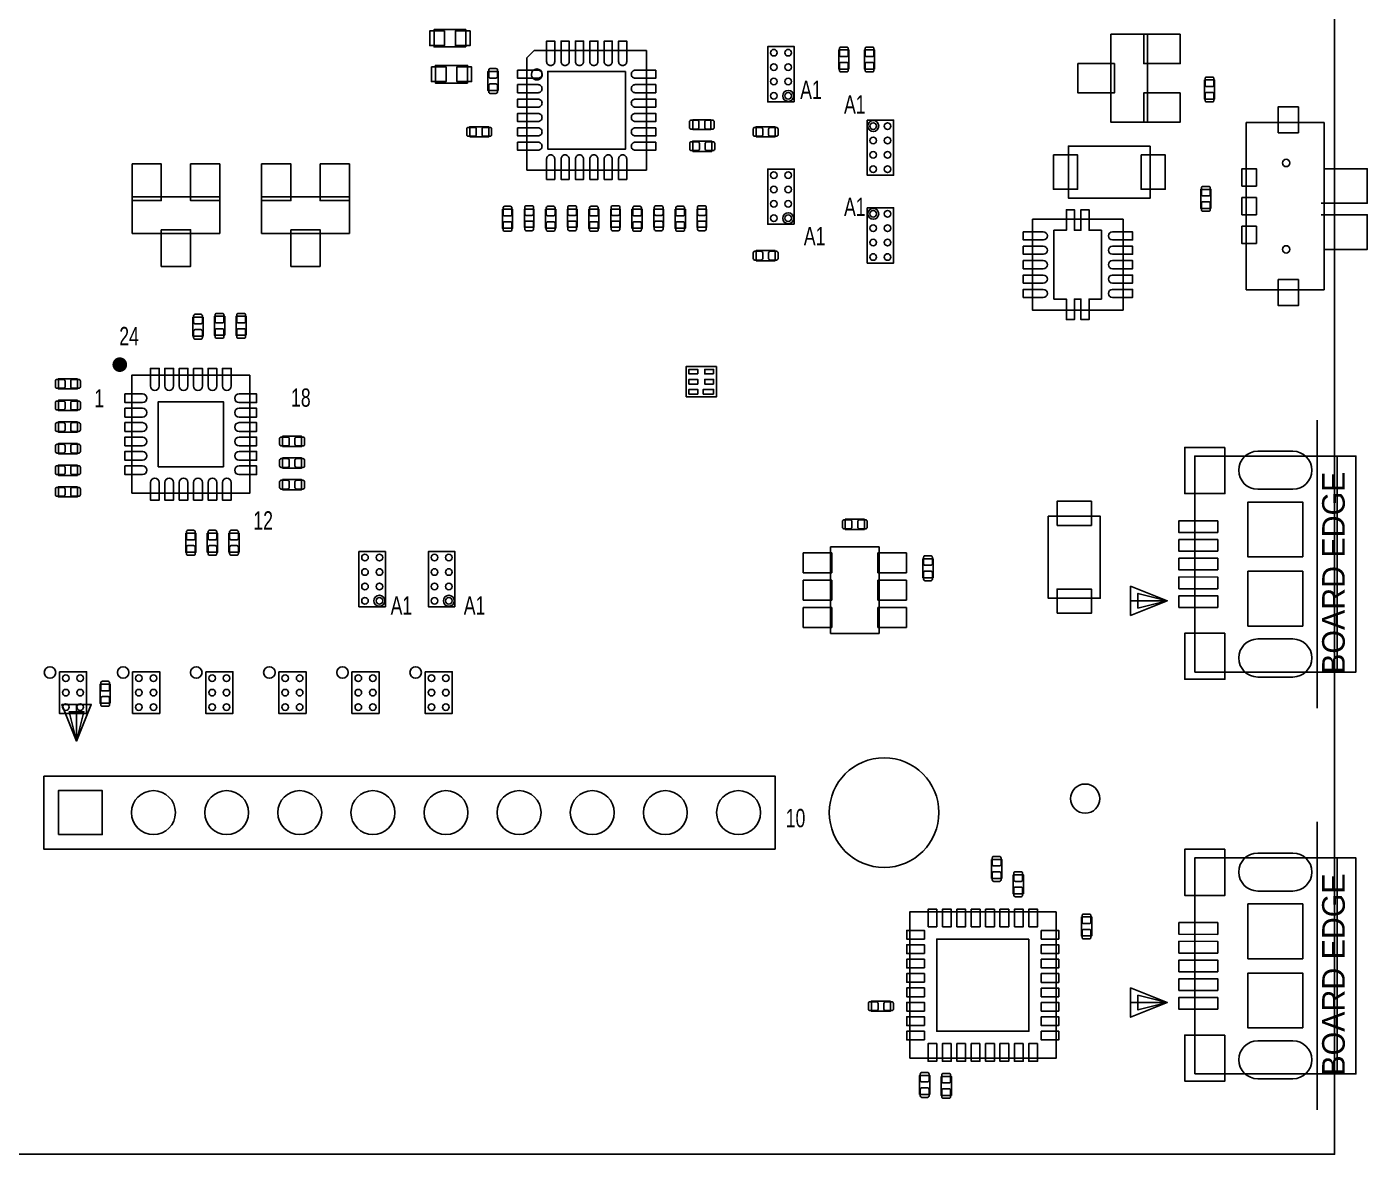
# Model space of a CAD drawing. Header units: inches. Extents: x -6 to 121, y -6 to 66.
# Drawn here: x 70.55 to 117.11, y -6.25 to 32.9 of the extents above; entities that cross this region are included whole.
import ezdxf
from ezdxf.enums import TextEntityAlignment as Align

# ---------------------------------------------------------------- set-up
doc = ezdxf.new("R2010")
doc.units = ezdxf.units.IN
for name, color, linetype in [('BG_OUTLINE', 171, 'CONTINUOUS'), ('PG_ASSEMBLY_TOP', 111, 'CONTINUOUS'), ('PIN_TOP', 4, 'CONTINUOUS')]:
    doc.layers.add(name, color=color, linetype=linetype)

msp = doc.modelspace()

# ---------------------------------------------------------------- linework, layer by layer
at = {"layer": 'BG_OUTLINE'}
for points in [[(-6.25, -6.25), (115.9748, -6.25), (115.9748, 65.7336), (-6.25, 65.7336), (-6.25, -6.25)], [(115.3691, 9.24), (115.3691, 19.24)], [(115.3691, -4.712), (115.3691, 5.288)]]:
    msp.add_lwpolyline(points, dxfattribs=at)
at = {"layer": 'PG_ASSEMBLY_TOP'}
for points in [[(85.7999, 32.2), (85.7999, 32.8), (84.7001, 32.8), (84.7001, 32.2), (85.7999, 32.2)], [(97.209, 30.291), (96.291, 30.291), (96.291, 32.209), (97.209, 32.209), (97.209, 30.291)], [(88.175, 32.075), (92.075, 32.075), (92.075, 27.925), (87.925, 27.925), (87.925, 31.825), (88.175, 32.075)], [(99.1108, 31.4325), (98.7552, 31.4325), (98.7552, 32.0929), (99.1108, 32.0929), (99.1108, 31.4325)], [(99.9998, 31.4325), (99.6442, 31.4325), (99.6442, 32.0929), (99.9998, 32.0929), (99.9998, 31.4325)], [(85.8643, 30.9452), (85.8643, 31.5548), (84.7467, 31.5548), (84.7467, 30.9452), (85.8643, 30.9452)], [(86.9278, 30.6865), (86.5722, 30.6865), (86.5722, 31.3469), (86.9278, 31.3469), (86.9278, 30.6865)], [(111.4552, 31.0515), (111.8108, 31.0515), (111.8108, 30.3911), (111.4552, 30.3911), (111.4552, 31.0515)], [(85.9365, 29.0722), (85.9365, 29.4278), (86.5969, 29.4278), (86.5969, 29.0722), (85.9365, 29.0722)], [(93.685, 29.6651), (93.685, 29.3349), (94.315, 29.3349), (94.315, 29.6651), (93.685, 29.6651)], [(95.8865, 29.0722), (95.8865, 29.4278), (96.5469, 29.4278), (96.5469, 29.0722), (95.8865, 29.0722)], [(99.744, 29.661), (100.662, 29.661), (100.662, 27.743), (99.744, 27.743), (99.744, 29.661)], [(112.91, 23.77), (115.61, 23.77), (115.61, 29.57), (112.91, 29.57), (112.91, 23.77)], [(93.6865, 28.5722), (93.6865, 28.9278), (94.3469, 28.9278), (94.3469, 28.5722), (93.6865, 28.5722)], [(109.5769, 28.7555), (109.5769, 26.9521), (106.7321, 26.9521), (106.7321, 28.7555), (109.5769, 28.7555)], [(97.209, 26.041), (96.291, 26.041), (96.291, 27.959), (97.209, 27.959), (97.209, 26.041)], [(115.61, 27.97), (117.11, 27.97), (117.11, 26.77), (115.51, 26.77)], [(111.6838, 26.5938), (111.3282, 26.5938), (111.3282, 27.2542), (111.6838, 27.2542), (111.6838, 26.5938)], [(87.0722, 26.5635), (87.4278, 26.5635), (87.4278, 25.9031), (87.0722, 25.9031), (87.0722, 26.5635)], [(88.1651, 26.565), (87.8349, 26.565), (87.8349, 25.935), (88.1651, 25.935), (88.1651, 26.565)], [(88.5722, 26.5635), (88.9278, 26.5635), (88.9278, 25.9031), (88.5722, 25.9031), (88.5722, 26.5635)], [(89.6651, 26.565), (89.3349, 26.565), (89.3349, 25.935), (89.6651, 25.935), (89.6651, 26.565)], [(90.0722, 26.5635), (90.4278, 26.5635), (90.4278, 25.9031), (90.0722, 25.9031), (90.0722, 26.5635)], [(91.1651, 26.565), (90.8349, 26.565), (90.8349, 25.935), (91.1651, 25.935), (91.1651, 26.565)], [(91.5722, 26.5635), (91.9278, 26.5635), (91.9278, 25.9031), (91.5722, 25.9031), (91.5722, 26.5635)], [(92.6651, 26.565), (92.3349, 26.565), (92.3349, 25.935), (92.6651, 25.935), (92.6651, 26.565)], [(93.0722, 26.5635), (93.4278, 26.5635), (93.4278, 25.9031), (93.0722, 25.9031), (93.0722, 26.5635)], [(94.1651, 26.565), (93.8349, 26.565), (93.8349, 25.935), (94.1651, 25.935), (94.1651, 26.565)], [(99.744, 26.613), (100.662, 26.613), (100.662, 24.695), (99.744, 24.695), (99.744, 26.613)], [(105.4798, 26.2128), (108.6294, 26.2128), (108.6294, 23.0632), (105.4798, 23.0632), (105.4798, 26.2128)], [(115.51, 26.37), (117.11, 26.37), (117.11, 25.17), (115.61, 25.17)], [(95.8865, 24.7722), (95.8865, 25.1278), (96.5469, 25.1278), (96.5469, 24.7722), (95.8865, 24.7722)], [(76.3222, 22.8135), (76.6778, 22.8135), (76.6778, 22.1531), (76.3222, 22.1531), (76.3222, 22.8135)], [(77.4278, 22.1865), (77.0722, 22.1865), (77.0722, 22.8469), (77.4278, 22.8469), (77.4278, 22.1865)], [(78.1778, 22.1865), (77.8222, 22.1865), (77.8222, 22.8469), (78.1778, 22.8469), (78.1778, 22.1865)], [(93.455, 20.049), (93.455, 21.099), (94.505, 21.099), (94.505, 20.049), (93.455, 20.049)], [(72.3135, 20.6778), (72.3135, 20.3222), (71.6531, 20.3222), (71.6531, 20.6778), (72.3135, 20.6778)], [(74.2, 16.7), (74.2, 20.8), (78.3, 20.8), (78.3, 16.7), (74.2, 16.7)], [(72.3135, 19.9278), (72.3135, 19.5722), (71.6531, 19.5722), (71.6531, 19.9278), (72.3135, 19.9278)], [(72.3135, 19.1778), (72.3135, 18.8222), (71.6531, 18.8222), (71.6531, 19.1778), (72.3135, 19.1778)], [(79.4365, 18.3222), (79.4365, 18.6778), (80.0969, 18.6778), (80.0969, 18.3222), (79.4365, 18.3222)], [(72.3135, 18.4278), (72.3135, 18.0722), (71.6531, 18.0722), (71.6531, 18.4278), (72.3135, 18.4278)], [(79.4365, 17.5722), (79.4365, 17.9278), (80.0969, 17.9278), (80.0969, 17.5722), (79.4365, 17.5722)], [(111.1189, 10.4899), (116.7191, 10.4899), (116.7191, 17.9901), (111.1189, 17.9901), (111.1189, 10.4899)], [(116.0691, 10.491), (116.0691, 17.989)], [(72.3135, 17.6778), (72.3135, 17.3222), (71.6531, 17.3222), (71.6531, 17.6778), (72.3135, 17.6778)], [(72.3135, 16.9278), (72.3135, 16.5722), (71.6531, 16.5722), (71.6531, 16.9278), (72.3135, 16.9278)], [(79.4365, 16.8222), (79.4365, 17.1778), (80.0969, 17.1778), (80.0969, 16.8222), (79.4365, 16.8222)], [(106.0323, 15.9004), (107.8357, 15.9004), (107.8357, 13.0556), (106.0323, 13.0556), (106.0323, 15.9004)], [(98.9838, 15.4432), (98.9838, 15.7988), (99.6442, 15.7988), (99.6442, 15.4432), (98.9838, 15.4432)], [(76.0722, 15.3135), (76.4278, 15.3135), (76.4278, 14.6531), (76.0722, 14.6531), (76.0722, 15.3135)], [(76.8222, 15.3135), (77.1778, 15.3135), (77.1778, 14.6531), (76.8222, 14.6531), (76.8222, 15.3135)], [(77.5722, 15.3135), (77.9278, 15.3135), (77.9278, 14.6531), (77.5722, 14.6531), (77.5722, 15.3135)], [(83.009, 12.757), (82.091, 12.757), (82.091, 14.675), (83.009, 14.675), (83.009, 12.757)], [(85.422, 12.757), (84.504, 12.757), (84.504, 14.675), (85.422, 14.675), (85.422, 12.757)], [(98.474, 11.835), (100.154, 11.835), (100.154, 14.835), (98.474, 14.835), (98.474, 11.835)], [(102.0318, 13.7668), (101.6762, 13.7668), (101.6762, 14.4272), (102.0318, 14.4272), (102.0318, 13.7668)], [(110.1639, 12.9664), (108.8939, 12.4584), (108.8939, 13.4744), (110.1639, 12.9664), (109.1479, 12.7124), (109.1479, 13.2204), (110.1639, 12.9664), (108.8939, 12.9664)], [(71.6874, 10.5013), (72.6322, 10.5013), (72.6322, 9.0535), (71.6874, 9.0535), (71.6874, 10.5013)], [(74.2274, 10.5013), (75.1722, 10.5013), (75.1722, 9.0535), (74.2274, 9.0535), (74.2274, 10.5013)], [(76.7674, 10.5013), (77.7122, 10.5013), (77.7122, 9.0535), (76.7674, 9.0535), (76.7674, 10.5013)], [(79.3074, 10.5013), (80.2522, 10.5013), (80.2522, 9.0535), (79.3074, 9.0535), (79.3074, 10.5013)], [(81.8474, 10.5013), (82.7922, 10.5013), (82.7922, 9.0535), (81.8474, 9.0535), (81.8474, 10.5013)], [(84.3874, 10.5013), (85.3322, 10.5013), (85.3322, 9.0535), (84.3874, 9.0535), (84.3874, 10.5013)], [(73.4552, 9.4091), (73.0996, 9.4091), (73.0996, 10.0695), (73.4552, 10.0695), (73.4552, 9.4091)], [(72.2832, 8.0969), (71.7752, 9.3669), (72.7912, 9.3669), (72.2832, 8.0969), (72.0292, 9.1129), (72.5372, 9.1129), (72.2832, 8.0969), (72.2832, 9.3669)], [(71.1438, 6.8818), (71.1438, 4.3418), (96.5438, 4.3418), (96.5438, 6.8818), (71.1438, 6.8818)], [(104.0612, 3.9859), (104.4168, 3.9859), (104.4168, 3.3255), (104.0612, 3.3255), (104.0612, 3.9859)], [(111.1189, -3.4621), (116.7191, -3.4621), (116.7191, 4.0381), (111.1189, 4.0381), (111.1189, -3.4621)], [(116.0691, -3.461), (116.0691, 4.037)], [(104.8112, 3.4525), (105.1668, 3.4525), (105.1668, 2.7921), (104.8112, 2.7921), (104.8112, 3.4525)], [(101.2215, -2.9185), (101.2215, 2.1615), (106.3015, 2.1615), (106.3015, -2.9185), (101.2215, -2.9185)], [(107.1862, 1.9875), (107.5418, 1.9875), (107.5418, 1.3271), (107.1862, 1.3271), (107.1862, 1.9875)], [(110.1639, -0.9856), (108.8939, -1.4936), (108.8939, -0.4776), (110.1639, -0.9856), (109.1479, -1.2396), (109.1479, -0.7316), (110.1639, -0.9856), (108.8939, -0.9856)], [(100.5525, -0.9332), (100.5525, -1.2888), (99.8921, -1.2888), (99.8921, -0.9332), (100.5525, -0.9332)], [(101.9168, -4.1745), (101.5612, -4.1745), (101.5612, -3.5141), (101.9168, -3.5141), (101.9168, -4.1745)], [(102.3112, -3.5475), (102.6668, -3.5475), (102.6668, -4.2079), (102.3112, -4.2079), (102.3112, -3.5475)]]:
    msp.add_lwpolyline(points, dxfattribs=at)
for points in [[(108.204, 32.6369), (109.474, 32.6369), (109.474, 29.5889), (108.204, 29.5889)], [(74.21, 25.722), (74.21, 26.992), (77.258, 26.992), (77.258, 25.722)], [(78.71, 25.722), (78.71, 26.992), (81.758, 26.992), (81.758, 25.722)]]:
    msp.add_lwpolyline(points, close=True, dxfattribs=at)
for points, format in [([(88.4592, 31.2445, 0.999992), (88.0781, 31.2445, 1.000008), (88.4592, 31.2445)], "xyb"), ([(97.1905, 30.5, 1), (96.8095, 30.5, 1), (97.1905, 30.5)], "xyb"), ([(100.1435, 29.452, 1), (99.7625, 29.452, 1), (100.1435, 29.452)], "xyb"), ([(100.1435, 26.404, 1), (99.7625, 26.404, 1), (100.1435, 26.404)], "xyb"), ([(97.1905, 26.25, 1), (96.8095, 26.25, 1), (97.1905, 26.25)], "xyb"), ([(73.9102, 21.1669, 0.254, 0.254, 1), (73.6562, 21.1669, 0.254, 0.254, 1), (73.9102, 21.1669, 0.254, 0.254, 0)], "xyseb"), ([(82.9905, 12.966, 1), (82.6095, 12.966, 1), (82.9905, 12.966)], "xyb"), ([(85.4035, 12.966, 1), (85.0225, 12.966, 1), (85.4035, 12.966)], "xyb")]:
    msp.add_lwpolyline(points, format=format, dxfattribs=at)
for points in [[(71.5598, 10.4774, 1), (71.1598, 10.4774, 1)], [(74.0998, 10.4774, 1), (73.6998, 10.4774, 1)], [(76.6398, 10.4774, 1), (76.2398, 10.4774, 1)], [(79.1798, 10.4774, 1), (78.7798, 10.4774, 1)], [(81.7198, 10.4774, 1), (81.3198, 10.4774, 1)], [(84.2598, 10.4774, 1), (83.8598, 10.4774, 1)]]:
    msp.add_lwpolyline(points, format="xyb", close=True, dxfattribs=at)
at = {"layer": 'PIN_TOP'}
for points in [[(85.0595, 32.754), (85.0595, 32.246), (84.5515, 32.246), (84.5515, 32.754)], [(85.9485, 32.754), (85.9485, 32.246), (85.4405, 32.246), (85.4405, 32.754)], [(110.617, 32.6369), (110.617, 31.6209), (109.347, 31.6209), (109.347, 32.6369)], [(84.607, 31.504), (84.607, 30.996), (85.115, 30.996), (85.115, 31.504)], [(85.496, 31.504), (85.496, 30.996), (86.004, 30.996), (86.004, 31.504)], [(91.35, 31.35), (91.35, 28.65), (88.65, 28.65), (88.65, 31.35)], [(108.331, 31.6209), (108.331, 30.6049), (107.061, 30.6049), (107.061, 31.6209)], [(110.617, 30.6049), (110.617, 29.5889), (109.347, 29.5889), (109.347, 30.6049)], [(114.72, 30.12), (114.72, 29.22), (114.02, 29.22), (114.02, 30.12)], [(106.2114, 28.4507), (107.0496, 28.4507), (107.0496, 27.2569), (106.2114, 27.2569)], [(109.2594, 28.4507), (110.0976, 28.4507), (110.0976, 27.2569), (109.2594, 27.2569)], [(74.21, 28.135), (75.226, 28.135), (75.226, 26.865), (74.21, 26.865)], [(76.242, 28.135), (77.258, 28.135), (77.258, 26.865), (76.242, 26.865)], [(78.71, 28.135), (79.726, 28.135), (79.726, 26.865), (78.71, 26.865)], [(80.742, 28.135), (81.758, 28.135), (81.758, 26.865), (80.742, 26.865)], [(113.26, 27.37), (112.76, 27.37), (112.76, 27.97), (113.26, 27.97)], [(107.8801, 23.4442), (107.4483, 23.4442), (107.4483, 22.733), (107.1689, 22.733), (107.1689, 23.4442), (106.9403, 23.4442), (106.9403, 22.733), (106.6609, 22.733), (106.6609, 23.4442), (106.2291, 23.4442), (106.2291, 25.8318), (106.6609, 25.8318), (106.6609, 26.543), (106.9403, 26.543), (106.9403, 25.8318), (107.1689, 25.8318), (107.1689, 26.543), (107.4483, 26.543), (107.4483, 25.8318), (107.8801, 25.8318)], [(113.26, 26.37), (112.76, 26.37), (112.76, 26.97), (113.26, 26.97)], [(75.226, 25.849), (76.242, 25.849), (76.242, 24.579), (75.226, 24.579)], [(79.726, 25.849), (80.742, 25.849), (80.742, 24.579), (79.726, 24.579)], [(113.26, 25.37), (112.76, 25.37), (112.76, 25.97), (113.26, 25.97)], [(114.72, 24.12), (114.72, 23.22), (114.02, 23.22), (114.02, 24.12)], [(93.86, 20.844), (93.55, 20.844), (93.55, 21.004), (93.86, 21.004)], [(94.41, 20.844), (94.1, 20.844), (94.1, 21.004), (94.41, 21.004)], [(93.86, 20.494), (93.55, 20.494), (93.55, 20.654), (93.86, 20.654)], [(94.41, 20.494), (94.1, 20.494), (94.1, 20.654), (94.41, 20.654)], [(93.86, 20.144), (93.55, 20.144), (93.55, 20.304), (93.86, 20.304)], [(94.41, 20.144), (94.05, 20.144), (94.05, 20.304), (94.41, 20.304)], [(75.1197, 17.6197), (75.1197, 19.8803), (77.3803, 19.8803), (77.3803, 17.6197)], [(112.1674, 18.29), (112.1674, 16.6898), (110.7704, 16.6898), (110.7704, 18.29)], [(106.3371, 15.5829), (106.3371, 16.4211), (107.5309, 16.4211), (107.5309, 15.5829)], [(114.8715, 14.4884), (112.9665, 14.4884), (112.9665, 16.3934), (114.8715, 16.3934)], [(111.9168, 15.3361), (110.5706, 15.3375), (110.571, 15.7439), (111.9172, 15.7425)], [(111.9168, 14.6861), (110.5706, 14.6875), (110.571, 15.0939), (111.9172, 15.0925)], [(98.514, 13.94), (97.524, 13.94), (97.524, 14.63), (98.514, 14.63)], [(101.104, 13.94), (100.114, 13.94), (100.114, 14.63), (101.104, 14.63)], [(111.9168, 14.0361), (110.5706, 14.0375), (110.571, 14.4439), (111.9172, 14.4425)], [(114.8715, 12.0866), (112.9665, 12.0866), (112.9665, 13.9916), (114.8715, 13.9916)], [(98.514, 12.99), (97.524, 12.99), (97.524, 13.68), (98.514, 13.68)], [(101.104, 12.99), (100.114, 12.99), (100.114, 13.68), (101.104, 13.68)], [(111.9168, 13.3861), (110.5706, 13.3875), (110.571, 13.7939), (111.9172, 13.7925)], [(106.3371, 12.5349), (106.3371, 13.3731), (107.5309, 13.3731), (107.5309, 12.5349)], [(111.9168, 12.7361), (110.5706, 12.7375), (110.571, 13.1439), (111.9172, 13.1425)], [(98.514, 12.04), (97.524, 12.04), (97.524, 12.73), (98.514, 12.73)], [(101.104, 12.04), (100.114, 12.04), (100.114, 12.73), (101.104, 12.73)], [(112.1674, 11.8402), (112.1674, 10.24), (110.7704, 10.24), (110.7704, 11.8402)], [(71.6518, 4.8498), (71.6518, 6.3738), (73.1758, 6.3738), (73.1758, 4.8498)], [(112.1674, 4.338), (112.1674, 2.7378), (110.7704, 2.7378), (110.7704, 4.338)], [(114.8715, 0.5364), (112.9665, 0.5364), (112.9665, 2.4414), (114.8715, 2.4414)], [(101.8565, 1.6485), (101.8565, 2.2581), (102.1613, 2.2581), (102.1613, 1.6485)], [(102.3569, 1.6485), (102.3569, 2.2581), (102.6617, 2.2581), (102.6617, 1.6485)], [(102.8573, 1.6485), (102.8573, 2.2581), (103.1621, 2.2581), (103.1621, 1.6485)], [(103.3577, 1.6485), (103.3577, 2.2581), (103.6625, 2.2581), (103.6625, 1.6485)], [(103.8581, 1.6485), (103.8581, 2.2581), (104.1629, 2.2581), (104.1629, 1.6485)], [(104.3559, 1.6485), (104.3559, 2.2581), (104.6607, 2.2581), (104.6607, 1.6485)], [(104.8563, 1.6485), (104.8563, 2.2581), (105.1611, 2.2581), (105.1611, 1.6485)], [(105.3567, 1.6485), (105.3567, 2.2581), (105.6615, 2.2581), (105.6615, 1.6485)], [(101.7295, 1.2167), (101.1199, 1.2167), (101.1199, 1.5215), (101.7295, 1.5215)], [(105.7885, 1.5215), (106.3981, 1.5215), (106.3981, 1.2167), (105.7885, 1.2167)], [(111.9168, 1.3841), (110.5706, 1.3855), (110.571, 1.7919), (111.9172, 1.7905)], [(101.7295, 0.7163), (101.1199, 0.7163), (101.1199, 1.0211), (101.7295, 1.0211)], [(105.3592, 1.2192), (105.3592, -1.9812), (102.1588, -1.9812), (102.1588, 1.2192)], [(105.7885, 1.0211), (106.3981, 1.0211), (106.3981, 0.7163), (105.7885, 0.7163)], [(111.9168, 0.7341), (110.5706, 0.7355), (110.571, 1.1419), (111.9172, 1.1405)], [(101.7295, 0.2159), (101.1199, 0.2159), (101.1199, 0.5207), (101.7295, 0.5207)], [(105.7885, 0.5207), (106.3981, 0.5207), (106.3981, 0.2159), (105.7885, 0.2159)], [(111.9168, 0.0841), (110.5706, 0.0855), (110.571, 0.4919), (111.9172, 0.4905)], [(101.7295, -0.2819), (101.1199, -0.2819), (101.1199, 0.0229), (101.7295, 0.0229)], [(105.7885, 0.0203), (106.3981, 0.0203), (106.3981, -0.2845), (105.7885, -0.2845)], [(114.8715, -1.8654), (112.9665, -1.8654), (112.9665, 0.0396), (114.8715, 0.0396)], [(111.9168, -0.5659), (110.5706, -0.5645), (110.571, -0.1581), (111.9172, -0.1595)], [(101.7295, -0.7823), (101.1199, -0.7823), (101.1199, -0.4775), (101.7295, -0.4775)], [(105.7885, -0.4801), (106.3981, -0.4801), (106.3981, -0.7849), (105.7885, -0.7849)], [(111.9168, -1.2159), (110.5706, -1.2145), (110.571, -0.8081), (111.9172, -0.8095)], [(101.7295, -1.2827), (101.1199, -1.2827), (101.1199, -0.9779), (101.7295, -0.9779)], [(105.7885, -0.9779), (106.3981, -0.9779), (106.3981, -1.2827), (105.7885, -1.2827)], [(101.7295, -1.7831), (101.1199, -1.7831), (101.1199, -1.4783), (101.7295, -1.4783)], [(105.7885, -1.4783), (106.3981, -1.4783), (106.3981, -1.7831), (105.7885, -1.7831)], [(101.7295, -2.2835), (101.1199, -2.2835), (101.1199, -1.9787), (101.7295, -1.9787)], [(105.7885, -1.9787), (106.3981, -1.9787), (106.3981, -2.2835), (105.7885, -2.2835)], [(112.1674, -2.1118), (112.1674, -3.712), (110.7704, -3.712), (110.7704, -2.1118)], [(102.1613, -2.4105), (102.1613, -3.0201), (101.8565, -3.0201), (101.8565, -2.4105)], [(102.6617, -2.4105), (102.6617, -3.0201), (102.3569, -3.0201), (102.3569, -2.4105)], [(103.1621, -2.4105), (103.1621, -3.0201), (102.8573, -3.0201), (102.8573, -2.4105)], [(103.6599, -2.4105), (103.6599, -3.0201), (103.3551, -3.0201), (103.3551, -2.4105)], [(104.1603, -2.4105), (104.1603, -3.0201), (103.8555, -3.0201), (103.8555, -2.4105)], [(104.6607, -2.4105), (104.6607, -3.0201), (104.3559, -3.0201), (104.3559, -2.4105)], [(105.1611, -2.4105), (105.1611, -3.0201), (104.8563, -3.0201), (104.8563, -2.4105)], [(105.6615, -2.4105), (105.6615, -3.0201), (105.3567, -3.0201), (105.3567, -2.4105)]]:
    msp.add_lwpolyline(points, close=True, dxfattribs=at)
for points in [[(88.75, 31.55, -0.414214), (88.61, 31.69), (88.61, 32.4), (88.89, 32.4), (88.89, 31.69, -0.414214)], [(89.25, 31.55, -0.414214), (89.11, 31.69), (89.11, 32.4), (89.39, 32.4), (89.39, 31.69, -0.414214)], [(89.75, 31.55, -0.414214), (89.61, 31.69), (89.61, 32.4), (89.89, 32.4), (89.89, 31.69, -0.414214)], [(90.25, 31.55, -0.414214), (90.11, 31.69), (90.11, 32.4), (90.39, 32.4), (90.39, 31.69, -0.414214)], [(90.75, 31.55, -0.414214), (90.61, 31.69), (90.61, 32.4), (90.89, 32.4), (90.89, 31.69, -0.414214)], [(91.25, 31.55, -0.414214), (91.11, 31.69), (91.11, 32.4), (91.39, 32.4), (91.39, 31.69, -0.414214)], [(99.0346, 31.8643), (98.8314, 31.8643, -0.414214), (98.7806, 31.9151), (98.7806, 32.1437, -0.414214), (98.8314, 32.1945), (99.0346, 32.1945, -0.414214), (99.0854, 32.1437), (99.0854, 31.9151, -0.414214)], [(99.9236, 31.8643), (99.7204, 31.8643, -0.414214), (99.6696, 31.9151), (99.6696, 32.1437, -0.414214), (99.7204, 32.1945), (99.9236, 32.1945, -0.414214), (99.9744, 32.1437), (99.9744, 31.9151, -0.414214)], [(99.0346, 31.3309), (98.8314, 31.3309, -0.414214), (98.7806, 31.3817), (98.7806, 31.6103, -0.414214), (98.8314, 31.6611), (99.0346, 31.6611, -0.414214), (99.0854, 31.6103), (99.0854, 31.3817, -0.414214)], [(99.9236, 31.3309), (99.7204, 31.3309, -0.414214), (99.6696, 31.3817), (99.6696, 31.6103, -0.414214), (99.7204, 31.6611), (99.9236, 31.6611, -0.414214), (99.9744, 31.6103), (99.9744, 31.3817, -0.414214)], [(86.5976, 31.3977), (86.5976, 31.1691, 0.414214), (86.6484, 31.1183), (86.8516, 31.1183, 0.414214), (86.9024, 31.1691), (86.9024, 31.3977, 0.414214), (86.8516, 31.4485), (86.6484, 31.4485, 0.414214)], [(88.45, 31.25, -0.414214), (88.31, 31.11), (87.6, 31.11), (87.6, 31.39), (88.31, 31.39, -0.414214)], [(91.55, 31.25, -0.414214), (91.69, 31.39), (92.4, 31.39), (92.4, 31.11), (91.69, 31.11, -0.414214)], [(86.5976, 30.8643), (86.5976, 30.6357, 0.414214), (86.6484, 30.5849), (86.8516, 30.5849, 0.414214), (86.9024, 30.6357), (86.9024, 30.8643, 0.414214), (86.8516, 30.9151), (86.6484, 30.9151, 0.414214)], [(88.45, 30.75, -0.414214), (88.31, 30.61), (87.6, 30.61), (87.6, 30.89), (88.31, 30.89, -0.414214)], [(91.55, 30.75, -0.414214), (91.69, 30.89), (92.4, 30.89), (92.4, 30.61), (91.69, 30.61, -0.414214)], [(111.5314, 31.1531), (111.7346, 31.1531, -0.414214), (111.7854, 31.1023), (111.7854, 30.8737, -0.414214), (111.7346, 30.8229), (111.5314, 30.8229, -0.414214), (111.4806, 30.8737), (111.4806, 31.1023, -0.414214)], [(88.45, 30.25, -0.414214), (88.31, 30.11), (87.6, 30.11), (87.6, 30.39), (88.31, 30.39, -0.414214)], [(91.55, 30.25, -0.414214), (91.69, 30.39), (92.4, 30.39), (92.4, 30.11), (91.69, 30.11, -0.414214)], [(111.5314, 30.6197), (111.7346, 30.6197, -0.414214), (111.7854, 30.5689), (111.7854, 30.3403, -0.414214), (111.7346, 30.2895), (111.5314, 30.2895, -0.414214), (111.4806, 30.3403), (111.4806, 30.5689, -0.414214)], [(88.45, 29.75, -0.414214), (88.31, 29.61), (87.6, 29.61), (87.6, 29.89), (88.31, 29.89, -0.414214)], [(91.55, 29.75, -0.414214), (91.69, 29.89), (92.4, 29.89), (92.4, 29.61), (91.69, 29.61, -0.414214)], [(86.1143, 29.4024), (85.8857, 29.4024, 0.414214), (85.8349, 29.3516), (85.8349, 29.1484, 0.414214), (85.8857, 29.0976), (86.1143, 29.0976, 0.414214), (86.1651, 29.1484), (86.1651, 29.3516, 0.414214)], [(86.6477, 29.4024), (86.4191, 29.4024, 0.414214), (86.3683, 29.3516), (86.3683, 29.1484, 0.414214), (86.4191, 29.0976), (86.6477, 29.0976, 0.414214), (86.6985, 29.1484), (86.6985, 29.3516, 0.414214)], [(88.45, 29.25, -0.414214), (88.31, 29.11), (87.6, 29.11), (87.6, 29.39), (88.31, 29.39, -0.414214)], [(91.55, 29.25, -0.414214), (91.69, 29.39), (92.4, 29.39), (92.4, 29.11), (91.69, 29.11, -0.414214)], [(93.619, 29.3476), (93.8476, 29.3476, 0.414214), (93.8984, 29.3984), (93.8984, 29.6016, 0.414214), (93.8476, 29.6524), (93.619, 29.6524, 0.414214), (93.5682, 29.6016), (93.5682, 29.3984, 0.414214)], [(94.1524, 29.3476), (94.381, 29.3476, 0.414214), (94.4318, 29.3984), (94.4318, 29.6016, 0.414214), (94.381, 29.6524), (94.1524, 29.6524, 0.414214), (94.1016, 29.6016), (94.1016, 29.3984, 0.414214)], [(95.7849, 29.1484), (95.7849, 29.3516, -0.414214), (95.8357, 29.4024), (96.0643, 29.4024, -0.414214), (96.1151, 29.3516), (96.1151, 29.1484, -0.414214), (96.0643, 29.0976), (95.8357, 29.0976, -0.414214)], [(96.3183, 29.1484), (96.3183, 29.3516, -0.414214), (96.3691, 29.4024), (96.5977, 29.4024, -0.414214), (96.6485, 29.3516), (96.6485, 29.1484, -0.414214), (96.5977, 29.0976), (96.3691, 29.0976, -0.414214)], [(88.45, 28.75, -0.414214), (88.31, 28.61), (87.6, 28.61), (87.6, 28.89), (88.31, 28.89, -0.414214)], [(91.55, 28.75, -0.414214), (91.69, 28.89), (92.4, 28.89), (92.4, 28.61), (91.69, 28.61, -0.414214)], [(93.5849, 28.6484), (93.5849, 28.8516, -0.414214), (93.6357, 28.9024), (93.8643, 28.9024, -0.414214), (93.9151, 28.8516), (93.9151, 28.6484, -0.414214), (93.8643, 28.5976), (93.6357, 28.5976, -0.414214)], [(94.1183, 28.6484), (94.1183, 28.8516, -0.414214), (94.1691, 28.9024), (94.3977, 28.9024, -0.414214), (94.4485, 28.8516), (94.4485, 28.6484, -0.414214), (94.3977, 28.5976), (94.1691, 28.5976, -0.414214)], [(88.75, 28.45, -0.414214), (88.89, 28.31), (88.89, 27.6), (88.61, 27.6), (88.61, 28.31, -0.414214)], [(89.25, 28.45, -0.414214), (89.39, 28.31), (89.39, 27.6), (89.11, 27.6), (89.11, 28.31, -0.414214)], [(89.75, 28.45, -0.414214), (89.89, 28.31), (89.89, 27.6), (89.61, 27.6), (89.61, 28.31, -0.414214)], [(90.25, 28.45, -0.414214), (90.39, 28.31), (90.39, 27.6), (90.11, 27.6), (90.11, 28.31, -0.414214)], [(90.75, 28.45, -0.414214), (90.89, 28.31), (90.89, 27.6), (90.61, 27.6), (90.61, 28.31, -0.414214)], [(91.25, 28.45, -0.414214), (91.39, 28.31), (91.39, 27.6), (91.11, 27.6), (91.11, 28.31, -0.414214)], [(111.6076, 27.0256), (111.4044, 27.0256, -0.414214), (111.3536, 27.0764), (111.3536, 27.305, -0.414214), (111.4044, 27.3558), (111.6076, 27.3558, -0.414214), (111.6584, 27.305), (111.6584, 27.0764, -0.414214)], [(87.1484, 26.6651), (87.3516, 26.6651, -0.414214), (87.4024, 26.6143), (87.4024, 26.3857, -0.414214), (87.3516, 26.3349), (87.1484, 26.3349, -0.414214), (87.0976, 26.3857), (87.0976, 26.6143, -0.414214)], [(87.8476, 26.631), (87.8476, 26.4024, 0.414214), (87.8984, 26.3516), (88.1016, 26.3516, 0.414214), (88.1524, 26.4024), (88.1524, 26.631, 0.414214), (88.1016, 26.6818), (87.8984, 26.6818, 0.414214)], [(88.6484, 26.6651), (88.8516, 26.6651, -0.414214), (88.9024, 26.6143), (88.9024, 26.3857, -0.414214), (88.8516, 26.3349), (88.6484, 26.3349, -0.414214), (88.5976, 26.3857), (88.5976, 26.6143, -0.414214)], [(89.3476, 26.631), (89.3476, 26.4024, 0.414214), (89.3984, 26.3516), (89.6016, 26.3516, 0.414214), (89.6524, 26.4024), (89.6524, 26.631, 0.414214), (89.6016, 26.6818), (89.3984, 26.6818, 0.414214)], [(90.1484, 26.6651), (90.3516, 26.6651, -0.414214), (90.4024, 26.6143), (90.4024, 26.3857, -0.414214), (90.3516, 26.3349), (90.1484, 26.3349, -0.414214), (90.0976, 26.3857), (90.0976, 26.6143, -0.414214)], [(90.8476, 26.631), (90.8476, 26.4024, 0.414214), (90.8984, 26.3516), (91.1016, 26.3516, 0.414214), (91.1524, 26.4024), (91.1524, 26.631, 0.414214), (91.1016, 26.6818), (90.8984, 26.6818, 0.414214)], [(91.6484, 26.6651), (91.8516, 26.6651, -0.414214), (91.9024, 26.6143), (91.9024, 26.3857, -0.414214), (91.8516, 26.3349), (91.6484, 26.3349, -0.414214), (91.5976, 26.3857), (91.5976, 26.6143, -0.414214)], [(92.3476, 26.631), (92.3476, 26.4024, 0.414214), (92.3984, 26.3516), (92.6016, 26.3516, 0.414214), (92.6524, 26.4024), (92.6524, 26.631, 0.414214), (92.6016, 26.6818), (92.3984, 26.6818, 0.414214)], [(93.1484, 26.6651), (93.3516, 26.6651, -0.414214), (93.4024, 26.6143), (93.4024, 26.3857, -0.414214), (93.3516, 26.3349), (93.1484, 26.3349, -0.414214), (93.0976, 26.3857), (93.0976, 26.6143, -0.414214)], [(93.8476, 26.631), (93.8476, 26.4024, 0.414214), (93.8984, 26.3516), (94.1016, 26.3516, 0.414214), (94.1524, 26.4024), (94.1524, 26.631, 0.414214), (94.1016, 26.6818), (93.8984, 26.6818, 0.414214)], [(111.6076, 26.4922), (111.4044, 26.4922, -0.414214), (111.3536, 26.543), (111.3536, 26.7716, -0.414214), (111.4044, 26.8224), (111.6076, 26.8224, -0.414214), (111.6584, 26.7716), (111.6584, 26.543, -0.414214)], [(87.1484, 26.1317), (87.3516, 26.1317, -0.414214), (87.4024, 26.0809), (87.4024, 25.8523, -0.414214), (87.3516, 25.8015), (87.1484, 25.8015, -0.414214), (87.0976, 25.8523), (87.0976, 26.0809, -0.414214)], [(87.8476, 26.0976), (87.8476, 25.869, 0.414214), (87.8984, 25.8182), (88.1016, 25.8182, 0.414214), (88.1524, 25.869), (88.1524, 26.0976, 0.414214), (88.1016, 26.1484), (87.8984, 26.1484, 0.414214)], [(88.6484, 26.1317), (88.8516, 26.1317, -0.414214), (88.9024, 26.0809), (88.9024, 25.8523, -0.414214), (88.8516, 25.8015), (88.6484, 25.8015, -0.414214), (88.5976, 25.8523), (88.5976, 26.0809, -0.414214)], [(89.3476, 26.0976), (89.3476, 25.869, 0.414214), (89.3984, 25.8182), (89.6016, 25.8182, 0.414214), (89.6524, 25.869), (89.6524, 26.0976, 0.414214), (89.6016, 26.1484), (89.3984, 26.1484, 0.414214)], [(90.1484, 26.1317), (90.3516, 26.1317, -0.414214), (90.4024, 26.0809), (90.4024, 25.8523, -0.414214), (90.3516, 25.8015), (90.1484, 25.8015, -0.414214), (90.0976, 25.8523), (90.0976, 26.0809, -0.414214)], [(90.8476, 26.0976), (90.8476, 25.869, 0.414214), (90.8984, 25.8182), (91.1016, 25.8182, 0.414214), (91.1524, 25.869), (91.1524, 26.0976, 0.414214), (91.1016, 26.1484), (90.8984, 26.1484, 0.414214)], [(91.6484, 26.1317), (91.8516, 26.1317, -0.414214), (91.9024, 26.0809), (91.9024, 25.8523, -0.414214), (91.8516, 25.8015), (91.6484, 25.8015, -0.414214), (91.5976, 25.8523), (91.5976, 26.0809, -0.414214)], [(92.3476, 26.0976), (92.3476, 25.869, 0.414214), (92.3984, 25.8182), (92.6016, 25.8182, 0.414214), (92.6524, 25.869), (92.6524, 26.0976, 0.414214), (92.6016, 26.1484), (92.3984, 26.1484, 0.414214)], [(93.1484, 26.1317), (93.3516, 26.1317, -0.414214), (93.4024, 26.0809), (93.4024, 25.8523, -0.414214), (93.3516, 25.8015), (93.1484, 25.8015, -0.414214), (93.0976, 25.8523), (93.0976, 26.0809, -0.414214)], [(93.8476, 26.0976), (93.8476, 25.869, 0.414214), (93.8984, 25.8182), (94.1016, 25.8182, 0.414214), (94.1524, 25.869), (94.1524, 26.0976, 0.414214), (94.1016, 26.1484), (93.8984, 26.1484, 0.414214)], [(105.8608, 25.7774, -1), (105.8608, 25.498), (105.1623, 25.498), (105.1623, 25.7774)], [(108.2611, 25.498, -1), (108.2611, 25.7774), (108.9596, 25.7774), (108.9596, 25.498)], [(105.8608, 25.2775, -1), (105.8608, 24.9981), (105.1623, 24.9981), (105.1623, 25.2775)], [(108.2611, 24.9981, -1), (108.2611, 25.2775), (108.9596, 25.2775), (108.9596, 24.9981)], [(95.7849, 24.8484), (95.7849, 25.0516, -0.414214), (95.8357, 25.1024), (96.0643, 25.1024, -0.414214), (96.1151, 25.0516), (96.1151, 24.8484, -0.414214), (96.0643, 24.7976), (95.8357, 24.7976, -0.414214)], [(96.3183, 24.8484), (96.3183, 25.0516, -0.414214), (96.3691, 25.1024), (96.5977, 25.1024, -0.414214), (96.6485, 25.0516), (96.6485, 24.8484, -0.414214), (96.5977, 24.7976), (96.3691, 24.7976, -0.414214)], [(105.8608, 24.7777, -1), (105.8608, 24.4983), (105.1623, 24.4983), (105.1623, 24.7777)], [(108.2611, 24.4983, -1), (108.2611, 24.7777), (108.9596, 24.7777), (108.9596, 24.4983)], [(105.8608, 24.2778, -1), (105.8608, 23.9984), (105.1623, 23.9984), (105.1623, 24.2778)], [(108.2611, 23.9984, -1), (108.2611, 24.2778), (108.9596, 24.2778), (108.9596, 23.9984)], [(105.8608, 23.7779, -1), (105.8608, 23.4985), (105.1623, 23.4985), (105.1623, 23.7779)], [(108.2611, 23.4985, -1), (108.2611, 23.7779), (108.9596, 23.7779), (108.9596, 23.4985)], [(76.6524, 22.6357), (76.6524, 22.8643, 0.414214), (76.6016, 22.9151), (76.3984, 22.9151, 0.414214), (76.3476, 22.8643), (76.3476, 22.6357, 0.414214), (76.3984, 22.5849), (76.6016, 22.5849, 0.414214)], [(77.3516, 22.6183), (77.1484, 22.6183, -0.414214), (77.0976, 22.6691), (77.0976, 22.8977, -0.414214), (77.1484, 22.9485), (77.3516, 22.9485, -0.414214), (77.4024, 22.8977), (77.4024, 22.6691, -0.414214)], [(78.1016, 22.6183), (77.8984, 22.6183, -0.414214), (77.8476, 22.6691), (77.8476, 22.8977, -0.414214), (77.8984, 22.9485), (78.1016, 22.9485, -0.414214), (78.1524, 22.8977), (78.1524, 22.6691, -0.414214)], [(76.6524, 22.1023), (76.6524, 22.3309, 0.414214), (76.6016, 22.3817), (76.3984, 22.3817, 0.414214), (76.3476, 22.3309), (76.3476, 22.1023, 0.414214), (76.3984, 22.0515), (76.6016, 22.0515, 0.414214)], [(77.3516, 22.0849), (77.1484, 22.0849, -0.414214), (77.0976, 22.1357), (77.0976, 22.3643, -0.414214), (77.1484, 22.4151), (77.3516, 22.4151, -0.414214), (77.4024, 22.3643), (77.4024, 22.1357, -0.414214)], [(78.1016, 22.0849), (77.8984, 22.0849, -0.414214), (77.8476, 22.1357), (77.8476, 22.3643, -0.414214), (77.8984, 22.4151), (78.1016, 22.4151, -0.414214), (78.1524, 22.3643), (78.1524, 22.1357, -0.414214)], [(74.8476, 20.4267), (74.8476, 21.0363), (75.1524, 21.0363), (75.1524, 20.4267, -1)], [(75.3476, 20.4267), (75.3476, 21.0363), (75.6524, 21.0363), (75.6524, 20.4267, -1)], [(75.8476, 20.4267), (75.8476, 21.0363), (76.1524, 21.0363), (76.1524, 20.4267, -1)], [(76.3476, 20.4267), (76.3476, 21.0363), (76.6524, 21.0363), (76.6524, 20.4267, -1)], [(76.8476, 20.4267), (76.8476, 21.0363), (77.1524, 21.0363), (77.1524, 20.4267, -1)], [(77.3476, 20.4267), (77.3476, 21.0363), (77.6524, 21.0363), (77.6524, 20.4267, -1)], [(71.8817, 20.6016), (71.8817, 20.3984, -0.414214), (71.8309, 20.3476), (71.6023, 20.3476, -0.414214), (71.5515, 20.3984), (71.5515, 20.6016, -0.414214), (71.6023, 20.6524), (71.8309, 20.6524, -0.414214)], [(72.4151, 20.6016), (72.4151, 20.3984, -0.414214), (72.3643, 20.3476), (72.1357, 20.3476, -0.414214), (72.0849, 20.3984), (72.0849, 20.6016, -0.414214), (72.1357, 20.6524), (72.3643, 20.6524, -0.414214)], [(74.5733, 19.8476), (73.9637, 19.8476), (73.9637, 20.1524), (74.5733, 20.1524, -1)], [(77.9267, 20.1524), (78.5363, 20.1524), (78.5363, 19.8476), (77.9267, 19.8476, -1)], [(71.8817, 19.8516), (71.8817, 19.6484, -0.414214), (71.8309, 19.5976), (71.6023, 19.5976, -0.414214), (71.5515, 19.6484), (71.5515, 19.8516, -0.414214), (71.6023, 19.9024), (71.8309, 19.9024, -0.414214)], [(72.4151, 19.8516), (72.4151, 19.6484, -0.414214), (72.3643, 19.5976), (72.1357, 19.5976, -0.414214), (72.0849, 19.6484), (72.0849, 19.8516, -0.414214), (72.1357, 19.9024), (72.3643, 19.9024, -0.414214)], [(74.5733, 19.3476), (73.9637, 19.3476), (73.9637, 19.6524), (74.5733, 19.6524, -1)], [(77.9267, 19.6524), (78.5363, 19.6524), (78.5363, 19.3476), (77.9267, 19.3476, -1)], [(71.8817, 19.1016), (71.8817, 18.8984, -0.414214), (71.8309, 18.8476), (71.6023, 18.8476, -0.414214), (71.5515, 18.8984), (71.5515, 19.1016, -0.414214), (71.6023, 19.1524), (71.8309, 19.1524, -0.414214)], [(72.4151, 19.1016), (72.4151, 18.8984, -0.414214), (72.3643, 18.8476), (72.1357, 18.8476, -0.414214), (72.0849, 18.8984), (72.0849, 19.1016, -0.414214), (72.1357, 19.1524), (72.3643, 19.1524, -0.414214)], [(74.5733, 18.8476), (73.9637, 18.8476), (73.9637, 19.1524), (74.5733, 19.1524, -1)], [(77.9267, 19.1524), (78.5363, 19.1524), (78.5363, 18.8476), (77.9267, 18.8476, -1)], [(74.5733, 18.3476), (73.9637, 18.3476), (73.9637, 18.6524), (74.5733, 18.6524, -1)], [(77.9267, 18.6524), (78.5363, 18.6524), (78.5363, 18.3476), (77.9267, 18.3476, -1)], [(79.3349, 18.3984), (79.3349, 18.6016, -0.414214), (79.3857, 18.6524), (79.6143, 18.6524, -0.414214), (79.6651, 18.6016), (79.6651, 18.3984, -0.414214), (79.6143, 18.3476), (79.3857, 18.3476, -0.414214)], [(79.8683, 18.3984), (79.8683, 18.6016, -0.414214), (79.9191, 18.6524), (80.1477, 18.6524, -0.414214), (80.1985, 18.6016), (80.1985, 18.3984, -0.414214), (80.1477, 18.3476), (79.9191, 18.3476, -0.414214)], [(71.8817, 18.3516), (71.8817, 18.1484, -0.414214), (71.8309, 18.0976), (71.6023, 18.0976, -0.414214), (71.5515, 18.1484), (71.5515, 18.3516, -0.414214), (71.6023, 18.4024), (71.8309, 18.4024, -0.414214)], [(72.4151, 18.3516), (72.4151, 18.1484, -0.414214), (72.3643, 18.0976), (72.1357, 18.0976, -0.414214), (72.0849, 18.1484), (72.0849, 18.3516, -0.414214), (72.1357, 18.4024), (72.3643, 18.4024, -0.414214)], [(113.3094, 18.1602), (114.5286, 18.1602, -1), (114.5286, 16.8394), (113.3094, 16.8394, -1)], [(74.5733, 17.8476), (73.9637, 17.8476), (73.9637, 18.1524), (74.5733, 18.1524, -1)], [(77.9267, 18.1524), (78.5363, 18.1524), (78.5363, 17.8476), (77.9267, 17.8476, -1)], [(79.3349, 17.6484), (79.3349, 17.8516, -0.414214), (79.3857, 17.9024), (79.6143, 17.9024, -0.414214), (79.6651, 17.8516), (79.6651, 17.6484, -0.414214), (79.6143, 17.5976), (79.3857, 17.5976, -0.414214)], [(79.8683, 17.6484), (79.8683, 17.8516, -0.414214), (79.9191, 17.9024), (80.1477, 17.9024, -0.414214), (80.1985, 17.8516), (80.1985, 17.6484, -0.414214), (80.1477, 17.5976), (79.9191, 17.5976, -0.414214)], [(71.8817, 17.6016), (71.8817, 17.3984, -0.414214), (71.8309, 17.3476), (71.6023, 17.3476, -0.414214), (71.5515, 17.3984), (71.5515, 17.6016, -0.414214), (71.6023, 17.6524), (71.8309, 17.6524, -0.414214)], [(72.4151, 17.6016), (72.4151, 17.3984, -0.414214), (72.3643, 17.3476), (72.1357, 17.3476, -0.414214), (72.0849, 17.3984), (72.0849, 17.6016, -0.414214), (72.1357, 17.6524), (72.3643, 17.6524, -0.414214)], [(74.5733, 17.3476), (73.9637, 17.3476), (73.9637, 17.6524), (74.5733, 17.6524, -1)], [(75.1524, 17.0733), (75.1524, 16.4637), (74.8476, 16.4637), (74.8476, 17.0733, -1)], [(75.6524, 17.0733), (75.6524, 16.4637), (75.3476, 16.4637), (75.3476, 17.0733, -1)], [(76.1524, 17.0733), (76.1524, 16.4637), (75.8476, 16.4637), (75.8476, 17.0733, -1)], [(76.6524, 17.0733), (76.6524, 16.4637), (76.3476, 16.4637), (76.3476, 17.0733, -1)], [(77.1524, 17.0733), (77.1524, 16.4637), (76.8476, 16.4637), (76.8476, 17.0733, -1)], [(77.6524, 17.0733), (77.6524, 16.4637), (77.3476, 16.4637), (77.3476, 17.0733, -1)], [(77.9267, 17.6524), (78.5363, 17.6524), (78.5363, 17.3476), (77.9267, 17.3476, -1)], [(71.8817, 16.8516), (71.8817, 16.6484, -0.414214), (71.8309, 16.5976), (71.6023, 16.5976, -0.414214), (71.5515, 16.6484), (71.5515, 16.8516, -0.414214), (71.6023, 16.9024), (71.8309, 16.9024, -0.414214)], [(72.4151, 16.8516), (72.4151, 16.6484, -0.414214), (72.3643, 16.5976), (72.1357, 16.5976, -0.414214), (72.0849, 16.6484), (72.0849, 16.8516, -0.414214), (72.1357, 16.9024), (72.3643, 16.9024, -0.414214)], [(79.3349, 16.8984), (79.3349, 17.1016, -0.414214), (79.3857, 17.1524), (79.6143, 17.1524, -0.414214), (79.6651, 17.1016), (79.6651, 16.8984, -0.414214), (79.6143, 16.8476), (79.3857, 16.8476, -0.414214)], [(79.8683, 16.8984), (79.8683, 17.1016, -0.414214), (79.9191, 17.1524), (80.1477, 17.1524, -0.414214), (80.1985, 17.1016), (80.1985, 16.8984, -0.414214), (80.1477, 16.8476), (79.9191, 16.8476, -0.414214)], [(76.1484, 15.4151), (76.3516, 15.4151, -0.414214), (76.4024, 15.3643), (76.4024, 15.1357, -0.414214), (76.3516, 15.0849), (76.1484, 15.0849, -0.414214), (76.0976, 15.1357), (76.0976, 15.3643, -0.414214)], [(76.8984, 15.4151), (77.1016, 15.4151, -0.414214), (77.1524, 15.3643), (77.1524, 15.1357, -0.414214), (77.1016, 15.0849), (76.8984, 15.0849, -0.414214), (76.8476, 15.1357), (76.8476, 15.3643, -0.414214)], [(77.6484, 15.4151), (77.8516, 15.4151, -0.414214), (77.9024, 15.3643), (77.9024, 15.1357, -0.414214), (77.8516, 15.0849), (77.6484, 15.0849, -0.414214), (77.5976, 15.1357), (77.5976, 15.3643, -0.414214)], [(98.8822, 15.5194), (98.8822, 15.7226, -0.414214), (98.933, 15.7734), (99.1616, 15.7734, -0.414214), (99.2124, 15.7226), (99.2124, 15.5194, -0.414214), (99.1616, 15.4686), (98.933, 15.4686, -0.414214)], [(99.4156, 15.5194), (99.4156, 15.7226, -0.414214), (99.4664, 15.7734), (99.695, 15.7734, -0.414214), (99.7458, 15.7226), (99.7458, 15.5194, -0.414214), (99.695, 15.4686), (99.4664, 15.4686, -0.414214)], [(76.1484, 14.8817), (76.3516, 14.8817, -0.414214), (76.4024, 14.8309), (76.4024, 14.6023, -0.414214), (76.3516, 14.5515), (76.1484, 14.5515, -0.414214), (76.0976, 14.6023), (76.0976, 14.8309, -0.414214)], [(76.8984, 14.8817), (77.1016, 14.8817, -0.414214), (77.1524, 14.8309), (77.1524, 14.6023, -0.414214), (77.1016, 14.5515), (76.8984, 14.5515, -0.414214), (76.8476, 14.6023), (76.8476, 14.8309, -0.414214)], [(77.6484, 14.8817), (77.8516, 14.8817, -0.414214), (77.9024, 14.8309), (77.9024, 14.6023, -0.414214), (77.8516, 14.5515), (77.6484, 14.5515, -0.414214), (77.5976, 14.6023), (77.5976, 14.8309, -0.414214)], [(101.9556, 14.1986), (101.7524, 14.1986, -0.414214), (101.7016, 14.2494), (101.7016, 14.478, -0.414214), (101.7524, 14.5288), (101.9556, 14.5288, -0.414214), (102.0064, 14.478), (102.0064, 14.2494, -0.414214)], [(101.9556, 13.6652), (101.7524, 13.6652, -0.414214), (101.7016, 13.716), (101.7016, 13.9446, -0.414214), (101.7524, 13.9954), (101.9556, 13.9954, -0.414214), (102.0064, 13.9446), (102.0064, 13.716, -0.414214)], [(113.3094, 11.6406), (114.5286, 11.6406, -1), (114.5286, 10.3198), (113.3094, 10.3198, -1)], [(73.379, 9.8409), (73.1758, 9.8409, -0.414214), (73.125, 9.8917), (73.125, 10.1203, -0.414214), (73.1758, 10.1711), (73.379, 10.1711, -0.414214), (73.4298, 10.1203), (73.4298, 9.8917, -0.414214)], [(73.379, 9.3075), (73.1758, 9.3075, -0.414214), (73.125, 9.3583), (73.125, 9.5869, -0.414214), (73.1758, 9.6377), (73.379, 9.6377, -0.414214), (73.4298, 9.5869), (73.4298, 9.3583, -0.414214)], [(113.3094, 4.2082), (114.5286, 4.2082, -1), (114.5286, 2.8874), (113.3094, 2.8874, -1)], [(104.3914, 3.8081), (104.3914, 4.0367, 0.414214), (104.3406, 4.0875), (104.1374, 4.0875, 0.414214), (104.0866, 4.0367), (104.0866, 3.8081, 0.414214), (104.1374, 3.7573), (104.3406, 3.7573, 0.414214)], [(104.3914, 3.2747), (104.3914, 3.5033, 0.414214), (104.3406, 3.5541), (104.1374, 3.5541, 0.414214), (104.0866, 3.5033), (104.0866, 3.2747, 0.414214), (104.1374, 3.2239), (104.3406, 3.2239, 0.414214)], [(105.1414, 3.2747), (105.1414, 3.5033, 0.414214), (105.0906, 3.5541), (104.8874, 3.5541, 0.414214), (104.8366, 3.5033), (104.8366, 3.2747, 0.414214), (104.8874, 3.2239), (105.0906, 3.2239, 0.414214)], [(105.1414, 2.7413), (105.1414, 2.9699, 0.414214), (105.0906, 3.0207), (104.8874, 3.0207, 0.414214), (104.8366, 2.9699), (104.8366, 2.7413, 0.414214), (104.8874, 2.6905), (105.0906, 2.6905, 0.414214)], [(107.5164, 1.8097), (107.5164, 2.0383, 0.414214), (107.4656, 2.0891), (107.2624, 2.0891, 0.414214), (107.2116, 2.0383), (107.2116, 1.8097, 0.414214), (107.2624, 1.7589), (107.4656, 1.7589, 0.414214)], [(107.5164, 1.2763), (107.5164, 1.5049, 0.414214), (107.4656, 1.5557), (107.2624, 1.5557, 0.414214), (107.2116, 1.5049), (107.2116, 1.2763, 0.414214), (107.2624, 1.2255), (107.4656, 1.2255, 0.414214)], [(99.8413, -1.2634), (100.0699, -1.2634, 0.414214), (100.1207, -1.2126), (100.1207, -1.0094, 0.414214), (100.0699, -0.9586), (99.8413, -0.9586, 0.414214), (99.7905, -1.0094), (99.7905, -1.2126, 0.414214)], [(100.3747, -1.2634), (100.6033, -1.2634, 0.414214), (100.6541, -1.2126), (100.6541, -1.0094, 0.414214), (100.6033, -0.9586), (100.3747, -0.9586, 0.414214), (100.3239, -1.0094), (100.3239, -1.2126, 0.414214)], [(113.3094, -2.3114), (114.5286, -2.3114, -1), (114.5286, -3.6322), (113.3094, -3.6322, -1)], [(101.5866, -3.4633), (101.5866, -3.6919, 0.414214), (101.6374, -3.7427), (101.8406, -3.7427, 0.414214), (101.8914, -3.6919), (101.8914, -3.4633, 0.414214), (101.8406, -3.4125), (101.6374, -3.4125, 0.414214)], [(102.6414, -3.7253), (102.6414, -3.4967, 0.414214), (102.5906, -3.4459), (102.3874, -3.4459, 0.414214), (102.3366, -3.4967), (102.3366, -3.7253, 0.414214), (102.3874, -3.7761), (102.5906, -3.7761, 0.414214)], [(101.5866, -3.9967), (101.5866, -4.2253, 0.414214), (101.6374, -4.2761), (101.8406, -4.2761, 0.414214), (101.8914, -4.2253), (101.8914, -3.9967, 0.414214), (101.8406, -3.9459), (101.6374, -3.9459, 0.414214)], [(102.6414, -4.2587), (102.6414, -4.0301, 0.414214), (102.5906, -3.9793), (102.3874, -3.9793, 0.414214), (102.3366, -4.0301), (102.3366, -4.2587, 0.414214), (102.3874, -4.3095), (102.5906, -4.3095, 0.414214)]]:
    msp.add_lwpolyline(points, format="xyb", close=True, dxfattribs=at)
for centre, radius in [((96.5, 32), 0.1143), ((97, 32), 0.1143), ((96.5, 31.5), 0.1143), ((97, 31.5), 0.1143), ((96.5, 31), 0.1143), ((97, 31), 0.1143), ((96.5, 30.5), 0.1143), ((97, 30.5), 0.1143), ((99.953, 29.452), 0.1143), ((100.453, 29.452), 0.1143), ((99.953, 28.952), 0.1143), ((100.453, 28.952), 0.1143), ((99.953, 28.452), 0.1143), ((100.453, 28.452), 0.1143), ((99.953, 27.952), 0.1143), ((100.453, 27.952), 0.1143), ((114.295, 28.17), 0.127), ((96.5, 27.75), 0.1143), ((97, 27.75), 0.1143), ((96.5, 27.25), 0.1143), ((97, 27.25), 0.1143), ((96.5, 26.75), 0.1143), ((97, 26.75), 0.1143), ((96.5, 26.25), 0.1143), ((97, 26.25), 0.1143), ((99.953, 26.404), 0.1143), ((100.453, 26.404), 0.1143), ((99.953, 25.904), 0.1143), ((100.453, 25.904), 0.1143), ((99.953, 25.404), 0.1143), ((100.453, 25.404), 0.1143), ((114.295, 25.17), 0.127), ((99.953, 24.904), 0.1143), ((100.453, 24.904), 0.1143), ((82.3, 14.466), 0.1143), ((82.8, 14.466), 0.1143), ((84.713, 14.466), 0.1143), ((85.213, 14.466), 0.1143), ((82.3, 13.966), 0.1143), ((82.8, 13.966), 0.1143), ((84.713, 13.966), 0.1143), ((85.213, 13.966), 0.1143), ((82.3, 13.466), 0.1143), ((82.8, 13.466), 0.1143), ((84.713, 13.466), 0.1143), ((85.213, 13.466), 0.1143), ((82.3, 12.966), 0.1143), ((82.8, 12.966), 0.1143), ((84.713, 12.966), 0.1143), ((85.213, 12.966), 0.1143), ((71.9083, 10.2778), 0.1143), ((72.4113, 10.2778), 0.1143), ((74.4483, 10.2778), 0.1143), ((74.9513, 10.2778), 0.1143), ((76.9883, 10.2778), 0.1143), ((77.4913, 10.2778), 0.1143), ((79.5283, 10.2778), 0.1143), ((80.0313, 10.2778), 0.1143), ((82.0683, 10.2778), 0.1143), ((82.5713, 10.2778), 0.1143), ((84.6083, 10.2778), 0.1143), ((85.1113, 10.2778), 0.1143), ((71.9083, 9.7774), 0.1143), ((72.4113, 9.7774), 0.1143), ((74.4483, 9.7774), 0.1143), ((74.9513, 9.7774), 0.1143), ((76.9883, 9.7774), 0.1143), ((77.4913, 9.7774), 0.1143), ((79.5283, 9.7774), 0.1143), ((80.0313, 9.7774), 0.1143), ((82.0683, 9.7774), 0.1143), ((82.5713, 9.7774), 0.1143), ((84.6083, 9.7774), 0.1143), ((85.1113, 9.7774), 0.1143), ((71.9083, 9.277), 0.1143), ((72.4113, 9.277), 0.1143), ((74.4483, 9.277), 0.1143), ((74.9513, 9.277), 0.1143), ((76.9883, 9.277), 0.1143), ((77.4913, 9.277), 0.1143), ((79.5283, 9.277), 0.1143), ((80.0313, 9.277), 0.1143), ((82.0683, 9.277), 0.1143), ((82.5713, 9.277), 0.1143), ((84.6083, 9.277), 0.1143), ((85.1113, 9.277), 0.1143), ((100.3298, 5.6118), 1.905), ((107.315, 6.096), 0.508), ((74.9538, 5.6118), 0.762), ((77.4938, 5.6118), 0.762), ((80.0338, 5.6118), 0.762), ((82.5738, 5.6118), 0.762), ((85.1138, 5.6118), 0.762), ((87.6538, 5.6118), 0.762), ((90.1938, 5.6118), 0.762), ((92.7338, 5.6118), 0.762), ((95.2738, 5.6118), 0.762)]:
    msp.add_circle(centre, radius, dxfattribs=at)

# ---------------------------------------------------------------- texts
at = {"layer": 'BG_OUTLINE'}
for p in [(116.332, 10.43), (116.332, -3.522)]:
    msp.add_text('BOARD EDGE', height=0.7874, rotation=90, dxfattribs=at).set_placement(p)
at = {"layer": 'PG_ASSEMBLY_TOP', "width": 0.72}
for s, p in [('A1', (97.79, 30.3953)), ('A1', (99.314, 29.8873)), ('A1', (99.314, 26.3313)), ('A1', (97.917, 25.3153)), ('24', (74.1062, 21.8412)), ('1', (73.0674, 19.6796)), ('18', (80.0727, 19.705)), ('12', (78.7638, 15.4416)), ('A1', (83.566, 12.4883)), ('A1', (86.106, 12.4883)), ('10', (97.255, 5.1038))]:
    msp.add_text(s, height=0.635, dxfattribs=at).set_placement(p, align=Align.CENTER)

doc.saveas('drawing.dxf')
